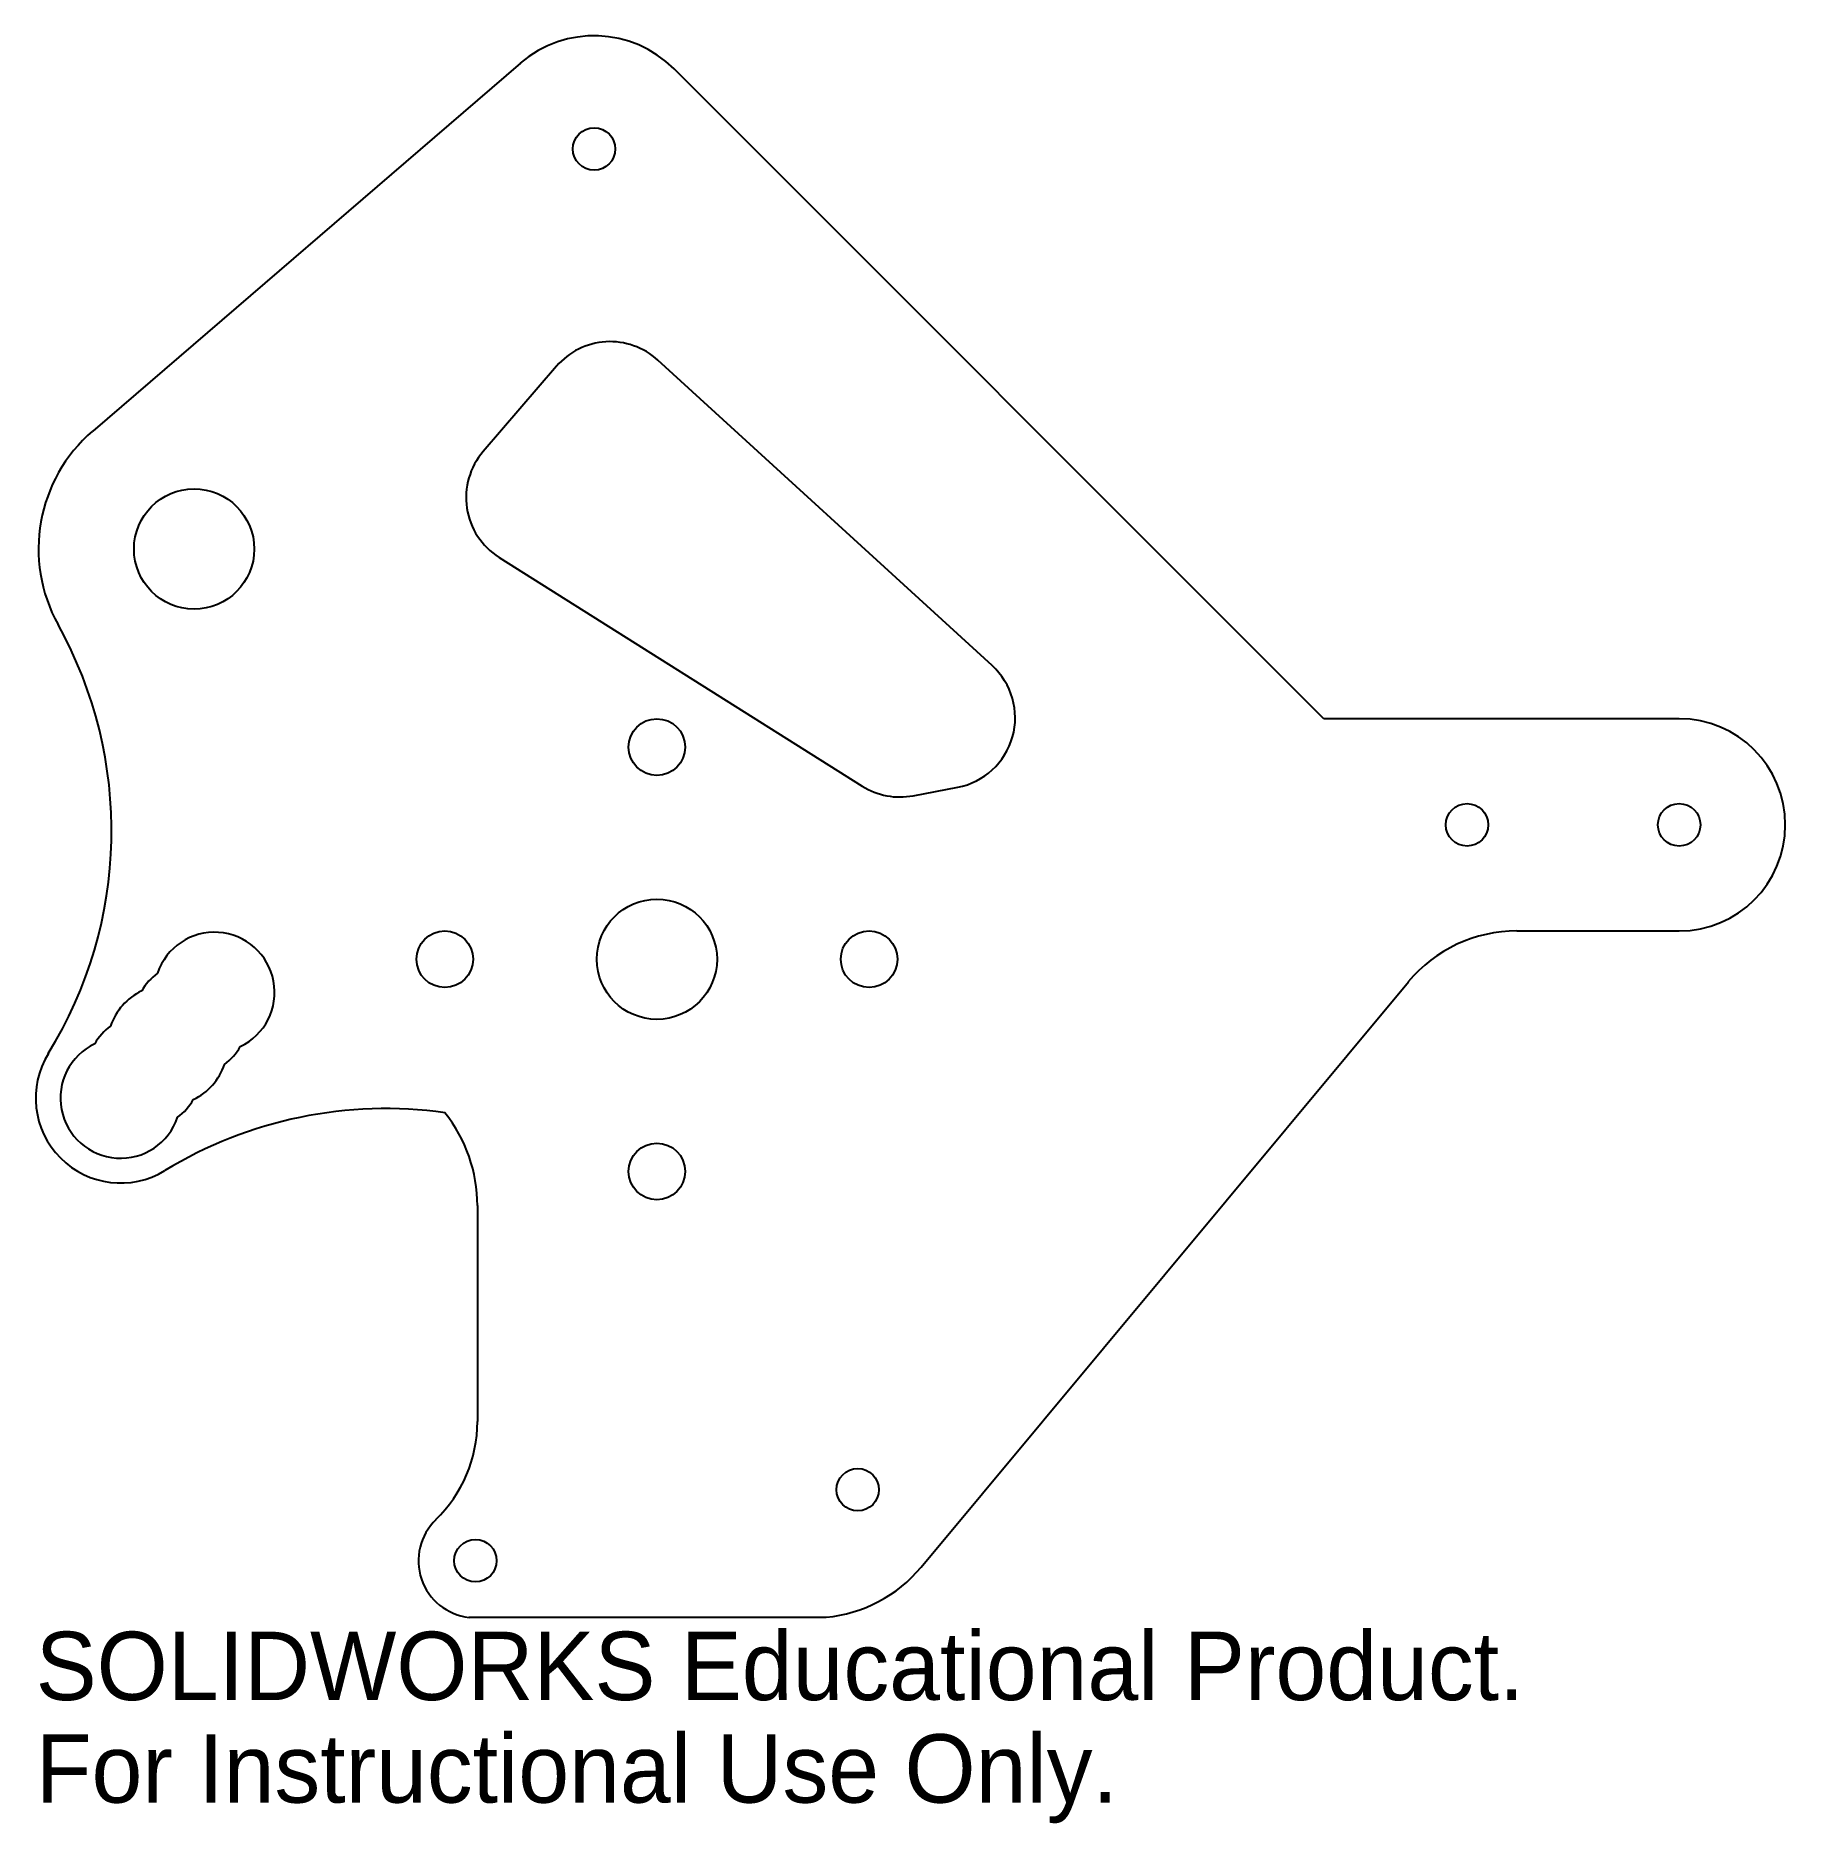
# Model space of a CAD drawing. Header units: millimetres. Extents: x -56 to 68, y -50 to 76.
import ezdxf

# ---------------------------------------------------------------- set-up
doc = ezdxf.new("R2010")
doc.units = ezdxf.units.MM
doc.linetypes.add('SLD-Solid', pattern=[0])
doc.styles.add('SLDTEXTSTYLE0', font='Arail.ttf')

msp = doc.modelspace()

# ---------------------------------------------------------------- linework, layer by layer
at = {"color": 7, "linetype": 'SLD-Solid', "lineweight": 25}
for p, q in [((-21.65, 74.35), (-51.89, 48.34)), ((35.16, 28), (-10.78, 73.94)), ((11.7, 31.77), (-11.94, 53.35)), ((-19.1, 52.92), (-24.28, 46.9)), ((-23.15, 39.41), (2.51, 23.24)), ((60.28, 28), (35.16, 28)), ((6.12, 22.56), (9.27, 23.16)), ((48.81, 13), (60.28, 13)), ((6.68, -31.97), (41.13, 9.4)), ((-24.68, -6.42), (-24.68, -21.69)), ((-25.29, -35.52), (-0.04, -35.52))]:
    msp.add_line(p, q, dxfattribs=at)
for centre, radius in [((-16.44, 68.28), 1.5), ((-44.72, 40), 4.25), ((-12, 26), 2), ((45.28, 20.5), 1.5), ((60.28, 20.5), 1.5), ((-12, 11), 4.25), ((-27, 11), 2), ((3, 11), 2), ((-12, -4), 2), ((2.2, -26.5), 1.5), ((-24.83, -31.52), 1.5)]:
    msp.add_circle(centre, radius, dxfattribs=at)
for centre, radius, start, end in [((-16.44, 68.28), 8, 45, 130.6988), ((-15.31, 49.66), 5, 47.5983, 139.3012), ((-44.72, 40), 11, 130.6988, 209.071), ((-20.49, 43.64), 5, 139.3012, 237.7838), ((-80.56, 20.08), 30, 328.3303, 29.071), ((8.33, 28.07), 5, 280.8722, 47.5983), ((60.28, 20.5), 7.5, 270, 90), ((5.18, 27.47), 5, 237.7838, 280.8722), ((-43.28, 8.66), 4.25, 295.4226, 161.4781), ((48.81, 3), 10, 90, 140.2104), ((-44.94, 6.79), 4, 126.3646, 150.5361), ((-46.6, 4.92), 4.25, 115.4226, 161.4781), ((-48.26, 3.05), 4, 126.3646, 150.5361), ((-49.92, 1.18), 6, 148.3303, 301.358), ((-49.92, 1.18), 4.25, 115.4226, 341.4781), ((-44.94, 6.79), 4, 306.3646, 330.5361), ((-46.6, 4.92), 4.25, 295.4226, 341.4781), ((-31.18, -29.56), 30, 81.9482, 121.358), ((-48.26, 3.05), 4, 306.3646, 330.5361), ((-35.2, -6.42), 10.51, 0, 38.5956), ((-34.31, -21.69), 9.62, 313.9603, 0), ((-24.83, -31.52), 4.03, 133.9603, 263.5302), ((-1, -25.57), 10, 275.5618, 320.2104)]:
    msp.add_arc(centre, radius, start, end, dxfattribs=at)

# ---------------------------------------------------------------- texts
at = {"color": 7, "linetype": 'Continuous', "char_height": 4.8336, "attachment_point": 1, "style": 'SLDTEXTSTYLE0'}
for s, insert in [('SOLIDWORKS Educational Product.', (-55.92, -36.54)), ('For Instructional Use Only.', (-55.92, -43.79))]:
    msp.add_mtext(s, dxfattribs=dict(at, insert=insert))

doc.saveas('drawing.dxf')
